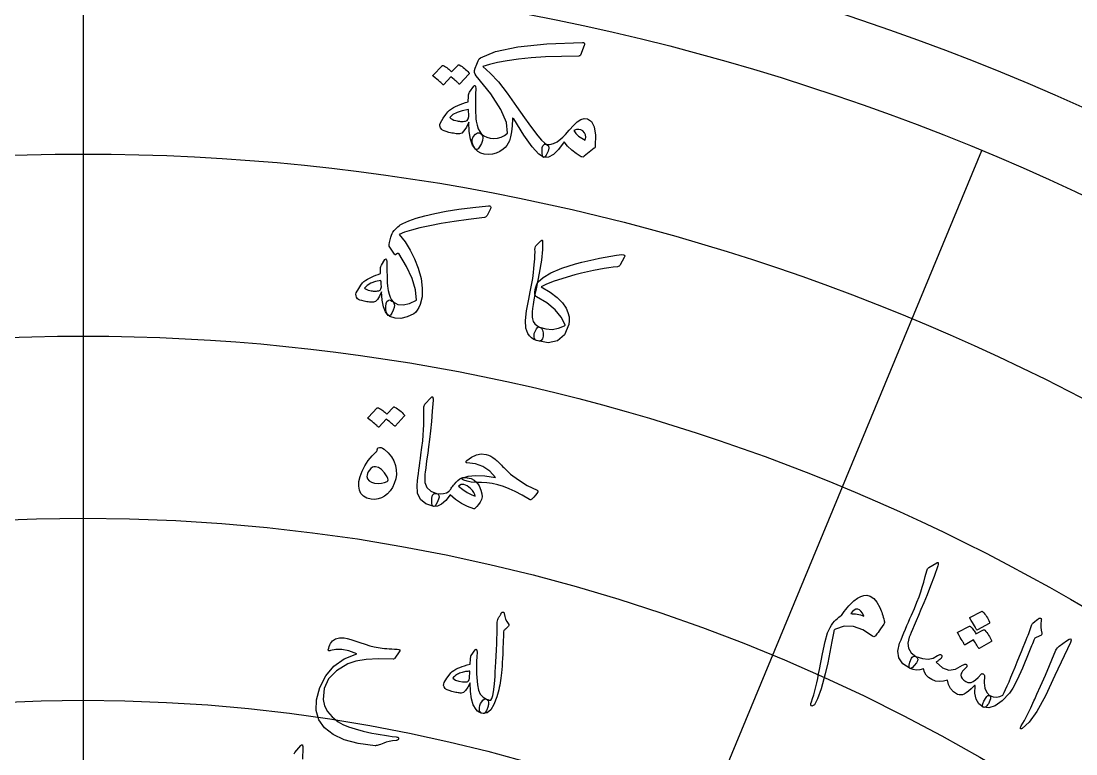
# Model space of a CAD drawing. Header units: millimetres. Extents: x -65 to 65, y -65 to 84.
# Drawn here: x -1.52 to 24.33, y 38.38 to 56.32 of the extents above; entities that cross this region are included whole.
import ezdxf

# ---------------------------------------------------------------- set-up
doc = ezdxf.new("R2010")
doc.units = ezdxf.units.MM
for name, color, linetype in [('ENGRAVE', 7, 'Continuous'), ('ENGRAVE_FINE', 8, 'Continuous'), ('GUIDE', 3, 'Continuous'), ('TEXT', 5, 'Continuous')]:
    doc.layers.add(name, color=color, linetype=linetype)

msp = doc.modelspace()

# ---------------------------------------------------------------- linework, layer by layer
at = {"layer": 'ENGRAVE'}
for radius in [57.525, 48.6086, 39.6922]:
    msp.add_circle((0, 0), radius, dxfattribs=at)
at = {"layer": 'ENGRAVE_FINE'}
for points in [[(0, 57.525), (0, 48.6086)], [(22.0139, 53.1462), (18.6017, 44.9085)], [(0, 48.6086), (0, 39.6922)], [(18.6017, 44.9085), (15.1896, 36.6709)], [(0, 39.6923), (0, 30.7759)]]:
    msp.add_lwpolyline(points, dxfattribs=at)
for radius in [53.0668, 44.1504]:
    msp.add_circle((0, 0), radius, dxfattribs=at)
at = {"layer": 'GUIDE'}
msp.add_circle((0, 0), 59.475, dxfattribs=at)
at = {"layer": 'TEXT'}
for points in [[(12.2501, 55.8008), (12.2604, 55.7979), (12.2689, 55.7939), (12.2758, 55.7889), (12.281, 55.7829), (12.2867, 55.7726), (12.2885, 55.7599), (12.2864, 55.7448), (12.2803, 55.7274), (12.1862, 55.492), (12.1803, 55.4815), (12.1716, 55.4739), (12.1603, 55.4692), (12.1462, 55.4674), (11.7208, 55.46), (11.333, 55.4441), (10.9828, 55.4206), (10.6701, 55.3901), (10.395, 55.3532), (10.1576, 55.3104), (9.9579, 55.2623), (9.7958, 55.2091), (9.9785, 55.0491), (10.1781, 54.8331), (10.3936, 54.5609), (10.6237, 54.2325), (10.718, 54.0955), (10.819, 53.9527), (10.9265, 53.8041), (11.0406, 53.6497), (11.1478, 53.5103), (11.2354, 53.4065), (11.3035, 53.3387), (11.3524, 53.3068), (11.4018, 53.2712), (11.4174, 53.215), (11.3991, 53.1383), (11.3471, 53.0411), (11.3289, 53.0158), (11.3123, 52.9985), (11.2975, 52.9891), (11.2844, 52.9878), (11.1651, 53.0626), (11.0058, 53.2443), (10.8049, 53.5327), (10.5602, 53.9273), (10.5438, 53.9414), (10.5317, 53.9468), (10.5238, 53.9434), (10.5203, 53.9314), (10.5113, 53.7601), (10.4968, 53.6129), (10.4769, 53.4899), (10.4515, 53.391), (10.4202, 53.33), (10.3842, 53.2758), (10.3438, 53.2285), (10.2988, 53.1881), (10.2114, 53.1286), (10.1218, 53.0865), (10.0297, 53.0618), (9.935, 53.0545), (9.8321, 53.063), (9.7445, 53.088), (9.672, 53.1293), (9.6147, 53.1871), (9.5597, 53.2732), (9.5326, 53.3519), (9.5338, 53.4233), (9.5632, 53.4873), (9.6174, 53.5507), (9.6683, 53.5844), (9.7156, 53.5883), (9.7593, 53.5624), (9.8229, 53.5127), (9.8954, 53.4775), (9.977, 53.4566), (10.0676, 53.4499), (10.1599, 53.4583), (10.2467, 53.4823), (10.3279, 53.5221), (10.4035, 53.5776), (10.3734, 53.8383), (10.2366, 54.1603), (9.9905, 54.5427), (9.6322, 54.984), (9.6061, 55.0233), (9.5934, 55.0671), (9.594, 55.1155), (9.6082, 55.1685), (9.6466, 55.2703), (9.6808, 55.3471), (9.7106, 55.3989), (9.736, 55.4257), (10.1108, 55.5771), (10.6522, 55.6934), (11.3612, 55.7697), (12.2383, 55.7997), (12.2401, 55.7994), (12.2416, 55.7994), (12.243, 55.7997), (12.2442, 55.8002), (12.2454, 55.8008), (12.2468, 55.8011), (12.2484, 55.8011), (12.2501, 55.8008)], [(9.1899, 55.247), (9.1952, 55.2508), (9.2021, 55.2524), (9.2104, 55.2519), (9.2203, 55.2493), (9.254, 55.2301), (9.2864, 55.2098), (9.3173, 55.1883), (9.3469, 55.1656), (9.3752, 55.1415), (9.4026, 55.1157), (9.4289, 55.0882), (9.4542, 55.059), (9.4587, 55.0507), (9.4598, 55.0424), (9.4577, 55.0343), (9.4524, 55.0263), (9.232, 54.7844), (9.2267, 54.7816), (9.2197, 54.7828), (9.211, 54.7879), (9.2007, 54.797), (9.1938, 54.8049), (9.1825, 54.8161), (9.1665, 54.8306), (9.146, 54.8484), (9.1206, 54.8697), (9.0903, 54.8948), (9.055, 54.9237), (9.0147, 54.9564), (8.8427, 54.7678), (8.8353, 54.7623), (8.8269, 54.7621), (8.8175, 54.767), (8.807, 54.7772), (8.798, 54.786), (8.7837, 54.7993), (8.764, 54.8171), (8.739, 54.8395), (8.7082, 54.8664), (8.6712, 54.8979), (8.6278, 54.9341), (8.5782, 54.9749), (8.5733, 54.9812), (8.5717, 54.9869), (8.5732, 54.9922), (8.5779, 54.9969), (8.7975, 55.2302), (8.8028, 55.2339), (8.8096, 55.2356), (8.818, 55.2352), (8.8279, 55.2327), (8.8569, 55.218), (8.8847, 55.202), (8.9113, 55.1845), (8.9368, 55.1656), (8.9611, 55.1454), (8.9843, 55.1243), (9.0064, 55.1023), (9.0274, 55.0792)], [(9.7622, 53.5581), (9.7874, 53.5169), (9.7954, 53.4646), (9.7862, 53.4011), (9.76, 53.3264), (9.7187, 53.2449), (9.6814, 53.1944), (9.6479, 53.1749), (9.6182, 53.1865), (9.5467, 53.287), (9.4956, 53.4303), (9.465, 53.6163), (9.4547, 53.8451), (9.3932, 53.7225), (9.3346, 53.6343), (9.279, 53.5805), (9.2262, 53.5611), (9.1996, 53.5609), (9.1713, 53.5623), (9.1412, 53.5654), (9.1093, 53.5701), (9.0759, 53.576), (9.0409, 53.5826), (9.0045, 53.5899), (8.9665, 53.5979), (8.9003, 53.6156), (8.8486, 53.6331), (8.8114, 53.6504), (8.7888, 53.6677), (8.761, 53.7124), (8.7465, 53.7545), (8.7451, 53.7939), (8.7571, 53.8308), (8.8279, 53.9482), (8.8881, 54.0389), (8.9376, 54.1028), (8.9764, 54.14), (9.0254, 54.1732), (9.0767, 54.2041), (9.1302, 54.2328), (9.1859, 54.2592), (9.2444, 54.2835), (9.306, 54.3059), (9.3708, 54.3262), (9.4388, 54.3445), (9.445, 54.4869), (9.4464, 54.5163), (9.4508, 54.542), (9.4583, 54.5639), (9.4689, 54.5821), (9.5727, 54.7295), (9.592, 54.7466), (9.6068, 54.7429), (9.6169, 54.7183), (9.6224, 54.673), (9.6195, 54.5322), (9.6175, 54.4029), (9.6166, 54.2852), (9.6167, 54.179), (9.6183, 54.0845), (9.6221, 54.0018), (9.6278, 53.931), (9.6356, 53.8719), (9.6568, 53.7726), (9.685, 53.6872), (9.7201, 53.6158), (9.7622, 53.5581)], [(9.4465, 54.1556), (9.2925, 54.1294), (9.1652, 54.0881), (9.0646, 54.032), (8.9907, 53.9613), (9.0147, 53.9389), (9.0468, 53.9188), (9.0871, 53.901), (9.1355, 53.8855), (9.1639, 53.8794), (9.1927, 53.8744), (9.2219, 53.8704), (9.2515, 53.8675), (9.2816, 53.8661), (9.3123, 53.8667), (9.3435, 53.8692), (9.3754, 53.8737), (9.414, 53.8904), (9.4397, 53.9268), (9.4523, 53.983), (9.4518, 54.059), (9.4483, 54.0946), (9.4463, 54.1225), (9.4457, 54.1429), (9.4465, 54.1556)], [(12.3597, 53.9303), (12.4622, 53.8653), (12.5287, 53.7332), (12.5589, 53.5339), (12.5529, 53.2678), (12.5506, 53.249), (12.5457, 53.2332), (12.5382, 53.2203), (12.5282, 53.2103), (12.2783, 53.0118), (12.2616, 53.0002), (12.2439, 52.9947), (12.2254, 52.9955), (12.2061, 53.0025), (12.0854, 53.0775), (11.9752, 53.1629), (11.8752, 53.2586), (11.7856, 53.3648), (11.6541, 53.1811), (11.5275, 53.0569), (11.4055, 52.9922), (11.2879, 52.987), (11.2764, 52.9943), (11.2665, 53.011), (11.2581, 53.0371), (11.2512, 53.0726), (11.247, 53.1578), (11.253, 53.2241), (11.2692, 53.2716), (11.2958, 53.3003), (11.3089, 53.3056), (11.3232, 53.3083), (11.3389, 53.3085), (11.3559, 53.306), (11.4389, 53.3026), (11.5254, 53.3234), (11.6154, 53.3683), (11.7091, 53.4373), (11.7528, 53.4797), (11.8201, 53.5502), (11.9109, 53.6489), (12.0255, 53.7756), (12.1114, 53.8571), (12.1958, 53.91), (12.2787, 53.9344), (12.3597, 53.9303)], [(12.0253, 53.6419), (12.0793, 53.5717), (12.1442, 53.5092), (12.22, 53.4543), (12.3067, 53.407), (12.3176, 53.4777), (12.3119, 53.5388), (12.2895, 53.5902), (12.2503, 53.6319), (12.2006, 53.6602), (12.1465, 53.6713), (12.0881, 53.6652), (12.0253, 53.6419)], [(9.9324, 51.7999), (9.967, 51.7992), (9.9865, 51.787), (9.991, 51.7634), (9.9804, 51.7283), (9.9172, 51.5961), (9.8993, 51.5627), (9.8804, 51.5376), (9.8605, 51.5209), (9.8397, 51.5126), (9.4471, 51.4652), (9.0923, 51.4155), (8.775, 51.3642), (8.495, 51.3122), (8.2524, 51.2595), (8.0475, 51.2062), (7.88, 51.1527), (7.7498, 51.0994), (7.8925, 50.9145), (8.0169, 50.7157), (8.1232, 50.503), (8.2113, 50.2766), (8.2823, 50.0177), (8.3138, 49.783), (8.3063, 49.5728), (8.2606, 49.3869), (8.2252, 49.3059), (8.1876, 49.2407), (8.1479, 49.1913), (8.106, 49.1579), (7.9426, 49.0801), (7.791, 49.0424), (7.6508, 49.0449), (7.5217, 49.0877), (7.4694, 49.1262), (7.4347, 49.1808), (7.4176, 49.2514), (7.4181, 49.338), (7.4289, 49.4056), (7.4477, 49.4541), (7.4746, 49.4835), (7.5095, 49.4936), (7.5258, 49.4904), (7.5457, 49.4816), (7.5692, 49.4674), (7.5963, 49.4478), (7.7111, 49.3872), (7.8454, 49.3746), (7.9996, 49.4099), (8.1742, 49.4927), (8.1443, 49.7443), (8.0623, 50.0177), (7.9273, 50.3126), (7.738, 50.6287), (7.732, 50.6343), (7.7251, 50.6363), (7.7172, 50.6349), (7.7084, 50.6299), (7.6684, 50.6067), (7.6593, 50.6021), (7.6504, 50.6021), (7.6417, 50.6064), (7.6333, 50.6152), (7.5034, 50.8105), (7.5017, 50.8242), (7.5049, 50.8542), (7.513, 50.9007), (7.526, 50.9635), (7.542, 51.0299), (7.5588, 51.084), (7.5763, 51.1258), (7.5944, 51.1552), (7.6236, 51.1918), (7.653, 51.2255), (7.6826, 51.2563), (7.7124, 51.2842), (7.7425, 51.3094), (7.7729, 51.3321), (7.8036, 51.3523), (7.8345, 51.37), (7.9816, 51.4338), (8.1613, 51.4956), (8.3738, 51.555), (8.6191, 51.6116), (8.8975, 51.665), (9.2091, 51.7145), (9.554, 51.7597), (9.9324, 51.7999)], [(11.1886, 48.8301), (11.2331, 48.7996), (11.2618, 48.7521), (11.2745, 48.6876), (11.2714, 48.606), (11.2554, 48.5413), (11.2236, 48.5022), (11.1762, 48.4886), (11.113, 48.5004), (11.0465, 48.5296), (10.989, 48.5683), (10.9405, 48.6164), (10.9009, 48.674), (10.8539, 48.8068), (10.8414, 48.9917), (10.8635, 49.2286), (10.9205, 49.5177), (10.9407, 49.6047), (10.9593, 49.6902), (10.9764, 49.7741), (10.9919, 49.8566), (11.0057, 49.9374), (11.0178, 50.0162), (11.0283, 50.0932), (11.037, 50.1683), (11.0466, 50.2639), (11.0548, 50.3507), (11.0617, 50.4288), (11.0673, 50.498), (11.0714, 50.5581), (11.0741, 50.6086), (11.0754, 50.6496), (11.0751, 50.681), (11.0745, 50.7335), (11.0777, 50.7744), (11.0847, 50.8038), (11.0956, 50.8216), (11.2217, 50.9456), (11.2386, 50.9576), (11.2511, 50.9589), (11.2591, 50.9498), (11.2626, 50.93), (11.2605, 50.7307), (11.233, 50.4705), (11.1803, 50.1495), (11.1024, 49.7677), (11.0736, 49.6266), (11.0496, 49.4994), (11.0307, 49.3861), (11.0167, 49.2868), (11.0076, 49.2017), (11.0036, 49.1309), (11.0047, 49.0744), (11.0108, 49.0323), (11.0336, 48.9675), (11.0709, 48.9122), (11.1225, 48.8664), (11.1886, 48.8301)], [(7.5963, 49.4478), (7.6197, 49.4118), (7.6281, 49.3655), (7.6216, 49.3088), (7.6002, 49.2419), (7.5655, 49.1684), (7.5335, 49.1226), (7.5042, 49.1044), (7.4776, 49.114), (7.4115, 49.2016), (7.3626, 49.3276), (7.3307, 49.4921), (7.316, 49.6952), (7.2643, 49.5848), (7.2144, 49.505), (7.1663, 49.4558), (7.1199, 49.4373), (7.0962, 49.4364), (7.071, 49.437), (7.0442, 49.439), (7.0158, 49.4424), (6.9859, 49.4468), (6.9546, 49.4519), (6.9221, 49.4574), (6.8882, 49.4636), (6.8289, 49.4777), (6.7825, 49.492), (6.749, 49.5065), (6.7285, 49.5213), (6.7027, 49.5604), (6.6888, 49.5974), (6.6866, 49.6324), (6.6963, 49.6655), (6.7564, 49.7715), (6.8077, 49.8535), (6.8502, 49.9115), (6.8837, 49.9455), (6.9265, 49.9762), (6.9713, 50.0049), (7.0182, 50.0317), (7.067, 50.0566), (7.1183, 50.0796), (7.1725, 50.1009), (7.2296, 50.1206), (7.2896, 50.1386), (7.2916, 50.2652), (7.2921, 50.2914), (7.2954, 50.3143), (7.3016, 50.334), (7.3105, 50.3504), (7.3991, 50.484), (7.4158, 50.4996), (7.429, 50.4967), (7.4386, 50.4751), (7.4446, 50.4349), (7.4455, 50.3097), (7.4469, 50.1948), (7.449, 50.0902), (7.4517, 49.9959), (7.4555, 49.9119), (7.4608, 49.8386), (7.4677, 49.7758), (7.4761, 49.7235), (7.4974, 49.6358), (7.5245, 49.5606), (7.5575, 49.4979), (7.5963, 49.4478)], [(11.2237, 49.8165), (11.4431, 49.6857), (11.6183, 49.5547), (11.7494, 49.4238), (11.8367, 49.2935), (11.882, 49.1852), (11.908, 49.0824), (11.9149, 48.985), (11.9026, 48.8931), (11.7972, 48.64), (11.63, 48.4908), (11.4012, 48.4448), (11.1099, 48.5011), (11.0906, 48.5113), (11.0755, 48.5288), (11.0644, 48.5536), (11.0574, 48.5858), (11.0546, 48.63), (11.0579, 48.6707), (11.0674, 48.708), (11.0831, 48.7418), (11.1123, 48.788), (11.1391, 48.8183), (11.1635, 48.8325), (11.1855, 48.8308), (11.3441, 48.7841), (11.4986, 48.7738), (11.6491, 48.7999), (11.796, 48.8626), (11.8054, 48.8684), (11.8113, 48.8746), (11.8135, 48.8813), (11.8122, 48.8885), (11.7179, 49.0768), (11.5695, 49.2543), (11.3667, 49.4205), (11.1093, 49.5747), (11.0837, 49.5972), (11.0701, 49.6338), (11.0683, 49.6848), (11.0784, 49.75), (11.0931, 49.8063), (11.1104, 49.8559), (11.1304, 49.8987), (11.1531, 49.9347), (11.273, 50.0476), (11.4654, 50.1597), (11.7307, 50.2699), (12.0697, 50.3772), (12.2198, 50.4171), (12.3676, 50.4537), (12.513, 50.487), (12.656, 50.5171), (12.7966, 50.5438), (12.9348, 50.5674), (13.0705, 50.5877), (13.2036, 50.6048), (13.2443, 50.6033), (13.2675, 50.5914), (13.2733, 50.5691), (13.2617, 50.5363), (13.1619, 50.3527), (13.1498, 50.3344), (13.1346, 50.3207), (13.1164, 50.3115), (13.095, 50.3069), (12.9941, 50.2967), (12.8846, 50.2826), (12.7666, 50.2644), (12.6401, 50.2421), (12.5052, 50.2153), (12.3622, 50.1839), (12.2112, 50.1476), (12.0522, 50.1064), (11.755, 50.0227), (11.5182, 49.9459), (11.3412, 49.877), (11.2237, 49.8165)], [(7.3011, 49.9709), (7.1649, 49.9438), (7.0528, 49.904), (6.9648, 49.8518), (6.9008, 49.7871), (6.9226, 49.7678), (6.9517, 49.7507), (6.9879, 49.7359), (7.0313, 49.7233), (7.0567, 49.7185), (7.0824, 49.7148), (7.1084, 49.712), (7.1348, 49.7101), (7.1616, 49.7096), (7.1889, 49.7109), (7.2166, 49.7139), (7.2448, 49.7187), (7.2787, 49.7344), (7.3006, 49.7675), (7.3104, 49.8177), (7.3081, 49.8852), (7.3042, 49.9167), (7.3017, 49.9415), (7.3006, 49.9595), (7.3011, 49.9709)], [(8.5299, 47.1029), (8.5391, 47.1122), (8.5471, 47.1182), (8.554, 47.1206), (8.5598, 47.1195), (8.5678, 47.1132), (8.5731, 47.0978), (8.5758, 47.0731), (8.5759, 47.0392), (8.5578, 46.7674), (8.5375, 46.5167), (8.5152, 46.287), (8.4909, 46.0784), (8.4672, 45.9006), (8.446, 45.7412), (8.4276, 45.6002), (8.4117, 45.4776), (8.3984, 45.3734), (8.3872, 45.2877), (8.3784, 45.2205), (8.3718, 45.1717), (8.3765, 45.0211), (8.4262, 44.9017), (8.5208, 44.8133), (8.6604, 44.7556), (8.6987, 44.7371), (8.7197, 44.7072), (8.7233, 44.6658), (8.7096, 44.6131), (8.6767, 44.5323), (8.6472, 44.4757), (8.6212, 44.4434), (8.5984, 44.4354), (8.4006, 44.5013), (8.266, 44.6108), (8.1945, 44.7645), (8.1863, 44.9626), (8.1961, 45.0549), (8.2066, 45.1472), (8.2178, 45.2397), (8.2296, 45.3323), (8.2419, 45.425), (8.2545, 45.5179), (8.2673, 45.611), (8.2804, 45.7043), (8.3056, 45.8822), (8.3248, 46.0429), (8.3381, 46.1866), (8.3454, 46.3131), (8.349, 46.4352), (8.3511, 46.5657), (8.3517, 46.7044), (8.3508, 46.8515), (8.3519, 46.8778), (8.3568, 46.9011), (8.3654, 46.9214), (8.3779, 46.9387)], [(7.6042, 46.8683), (7.6096, 46.872), (7.6165, 46.8737), (7.625, 46.8732), (7.635, 46.8707), (7.6692, 46.8515), (7.7021, 46.8312), (7.7335, 46.8097), (7.7635, 46.7871), (7.7924, 46.763), (7.8202, 46.7372), (7.847, 46.7098), (7.8727, 46.6806), (7.8772, 46.6723), (7.8784, 46.6641), (7.8764, 46.6559), (7.871, 46.6479), (7.6495, 46.4056), (7.6441, 46.4028), (7.637, 46.404), (7.6282, 46.4091), (7.6177, 46.4181), (7.6108, 46.426), (7.5992, 46.4372), (7.583, 46.4517), (7.5621, 46.4695), (7.5364, 46.4907), (7.5056, 46.5158), (7.4698, 46.5446), (7.4288, 46.5772), (7.2561, 46.388), (7.2487, 46.3825), (7.2402, 46.3822), (7.2307, 46.3872), (7.2201, 46.3973), (7.2109, 46.4061), (7.1963, 46.4193), (7.1763, 46.4371), (7.1509, 46.4593), (7.1196, 46.4861), (7.0819, 46.5176), (7.0379, 46.5536), (6.9874, 46.5942), (6.9824, 46.6004), (6.9807, 46.6061), (6.9822, 46.6114), (6.9869, 46.6162), (7.2073, 46.8503), (7.2126, 46.8541), (7.2195, 46.8558), (7.2279, 46.8554), (7.238, 46.8529), (7.2674, 46.8384), (7.2957, 46.8224), (7.3228, 46.805), (7.3487, 46.7862), (7.3734, 46.7661), (7.397, 46.7451), (7.4195, 46.7231), (7.4409, 46.7)], [(7.2351, 45.874), (7.2683, 45.8832), (7.3038, 45.8806), (7.3416, 45.8661), (7.3817, 45.8397), (7.4774, 45.7512), (7.5545, 45.6554), (7.6129, 45.5525), (7.6528, 45.4424), (7.6743, 45.331), (7.6769, 45.2206), (7.6608, 45.1109), (7.6262, 45.0022), (7.5804, 44.9054), (7.5256, 44.8216), (7.4617, 44.7508), (7.3889, 44.6928), (7.3105, 44.6495), (7.2299, 44.6224), (7.1472, 44.6117), (7.0621, 44.6172), (6.9538, 44.6425), (6.8692, 44.6877), (6.8083, 44.7529), (6.7711, 44.8382), (6.7559, 44.9374), (6.7618, 45.0476), (6.7889, 45.1688), (6.8373, 45.301), (6.9042, 45.4357), (6.9859, 45.5607), (7.0827, 45.676), (7.1945, 45.7814), (7.1986, 45.7865), (7.2023, 45.7957), (7.2058, 45.8092), (7.2091, 45.8268), (7.2132, 45.8458), (7.2189, 45.8601), (7.2262, 45.8695), (7.2351, 45.874)], [(9.8753, 45.7127), (9.9351, 45.6956), (9.9917, 45.6707), (10.0452, 45.6381), (10.0955, 45.5978), (10.1225, 45.5748), (10.1493, 45.5511), (10.1759, 45.5267), (10.2023, 45.5016), (10.2288, 45.4756), (10.2554, 45.4483), (10.2821, 45.4199), (10.3091, 45.3902), (10.4759, 45.2318), (10.6675, 45.0867), (10.8837, 44.9546), (11.1248, 44.8351), (11.1375, 44.8284), (11.1445, 44.8199), (11.1459, 44.8095), (11.1417, 44.7973), (11.1196, 44.7568), (11.0878, 44.7126), (11.0463, 44.6648), (10.9951, 44.6133), (10.9825, 44.604), (10.9694, 44.6), (10.9557, 44.6013), (10.9415, 44.6078), (10.7601, 44.7139), (10.5926, 44.8018), (10.4392, 44.8718), (10.3001, 44.9239), (10.1618, 44.9665), (10.0267, 44.9968), (9.895, 45.0148), (9.7667, 45.0206), (9.6318, 45.0242), (9.5136, 45.0359), (9.412, 45.0558), (9.327, 45.0841), (9.2993, 45.098), (9.2843, 45.1105), (9.2819, 45.1219), (9.2924, 45.132), (9.4367, 45.1805), (9.6208, 45.1993), (9.8445, 45.188), (10.1076, 45.1459), (9.9644, 45.302), (9.7995, 45.414), (9.6134, 45.4815), (9.4065, 45.5044), (9.3981, 45.5059), (9.3918, 45.5102), (9.3874, 45.5173), (9.385, 45.5273), (9.3851, 45.5382), (9.3883, 45.5479), (9.3946, 45.5566), (9.4038, 45.5641), (9.5219, 45.6481), (9.64, 45.7009), (9.7578, 45.7224), (9.8753, 45.7127)], [(7.4515, 45.0498), (7.4695, 45.0661), (7.4755, 45.0899), (7.4695, 45.1212), (7.4515, 45.16), (7.3836, 45.2639), (7.3132, 45.3405), (7.2406, 45.3897), (7.1658, 45.4117), (7.1285, 45.4109), (7.0919, 45.3967), (7.0559, 45.3691), (7.0207, 45.328), (6.9906, 45.2825), (6.9698, 45.2414), (6.9585, 45.2049), (6.9565, 45.1729), (6.9725, 45.1111), (7.0088, 45.063), (7.0653, 45.0288), (7.1422, 45.0081), (7.2294, 45), (7.31, 45.0041), (7.384, 45.0207), (7.4515, 45.0498)], [(9.099, 44.9828), (9.1423, 45.0332), (9.1873, 45.0758), (9.234, 45.1107), (9.2824, 45.1377), (9.2932, 45.1408), (9.3054, 45.1432), (9.319, 45.1448), (9.3342, 45.1456), (9.351, 45.1456), (9.3697, 45.1447), (9.3904, 45.1429), (9.413, 45.1403), (9.5067, 45.1218), (9.5866, 45.0824), (9.6527, 45.0222), (9.7049, 44.9413), (9.7491, 44.8381), (9.7733, 44.7484), (9.7777, 44.6723), (9.7624, 44.6098), (9.7293, 44.5459), (9.6927, 44.4887), (9.6525, 44.4383), (9.6089, 44.3947), (9.5999, 44.3869), (9.5915, 44.3818), (9.5836, 44.3793), (9.5763, 44.3795), (9.4186, 44.4355), (9.2699, 44.5112), (9.1299, 44.6067), (8.9985, 44.7221), (8.8876, 44.5842), (8.784, 44.4905), (8.6878, 44.4408), (8.5984, 44.4354), (8.5766, 44.4447), (8.5601, 44.4631), (8.5491, 44.4906), (8.5433, 44.5272), (8.543, 44.637), (8.5623, 44.7117), (8.6014, 44.7513), (8.6604, 44.7556), (8.7501, 44.7455), (8.8319, 44.7516), (8.9061, 44.7739), (8.9726, 44.8123), (8.9835, 44.8278), (8.9957, 44.8451), (9.0092, 44.8642), (9.024, 44.8852), (9.0402, 44.9077), (9.0582, 44.9314), (9.0778, 44.9565), (9.099, 44.9828)], [(9.4944, 44.8751), (9.4093, 44.943), (9.3324, 44.9757), (9.2638, 44.9732), (9.2039, 44.9356), (9.308, 44.8514), (9.4103, 44.7826), (9.511, 44.7292), (9.6103, 44.691), (9.5975, 44.7343), (9.5739, 44.7794), (9.5396, 44.8264), (9.4944, 44.8751)], [(20.9178, 43.0567), (20.9292, 43.0633), (20.9385, 43.0668), (20.9458, 43.0673), (20.9511, 43.0647), (20.9571, 43.0565), (20.9581, 43.0402), (20.954, 43.0157), (20.945, 42.9831), (20.8542, 42.7262), (20.7671, 42.4902), (20.6836, 42.2751), (20.604, 42.0808), (20.5332, 41.916), (20.4698, 41.7682), (20.414, 41.6374), (20.3657, 41.5236), (20.3247, 41.4269), (20.2909, 41.3474), (20.2642, 41.285), (20.2447, 41.2398), (20.2086, 41.0935), (20.2243, 40.9651), (20.2916, 40.8545), (20.4104, 40.7613), (20.4423, 40.7331), (20.4544, 40.6986), (20.4467, 40.6579), (20.4193, 40.6108), (20.3659, 40.5419), (20.3222, 40.4953), (20.2884, 40.4712), (20.2644, 40.4696), (20.0916, 40.5865), (19.9916, 40.7282), (19.9642, 40.8955), (20.0097, 41.0885), (20.044, 41.1747), (20.079, 41.2608), (20.1147, 41.3468), (20.1511, 41.4328), (20.188, 41.5188), (20.2251, 41.6048), (20.2626, 41.691), (20.3003, 41.7773), (20.3726, 41.9418), (20.4345, 42.0914), (20.486, 42.2261), (20.5271, 42.346), (20.5635, 42.4627), (20.6007, 42.5877), (20.6388, 42.7211), (20.6776, 42.863), (20.6858, 42.888), (20.6967, 42.9091), (20.7105, 42.9263), (20.7271, 42.9397)], [(18.5873, 41.7671), (18.6198, 41.8159), (18.6537, 41.864), (18.689, 41.9111), (18.7256, 41.9574), (18.7639, 42.0022), (18.804, 42.0449), (18.8459, 42.0856), (18.8898, 42.1242), (18.9783, 42.1899), (19.0599, 42.2354), (19.1345, 42.2606), (19.202, 42.2655), (19.291, 42.2422), (19.3741, 42.1839), (19.4512, 42.0908), (19.5218, 41.9629), (19.5395, 41.9242), (19.5559, 41.8851), (19.5711, 41.8454), (19.5851, 41.8054), (19.598, 41.7648), (19.61, 41.7236), (19.6213, 41.6818), (19.6316, 41.6394), (19.636, 41.6155), (19.6364, 41.5941), (19.6328, 41.5749), (19.6254, 41.5582), (19.5828, 41.4965), (19.5444, 41.4416), (19.5102, 41.3935), (19.4803, 41.3521), (19.455, 41.3181), (19.435, 41.2919), (19.4201, 41.2735), (19.4104, 41.2629), (19.3937, 41.2522), (19.3768, 41.2486), (19.3599, 41.2521), (19.3427, 41.2626), (19.1068, 41.4158), (18.877, 41.4957), (18.6545, 41.5023), (18.44, 41.436), (18.4218, 41.4242), (18.4081, 41.4105), (18.3989, 41.3947), (18.3942, 41.377), (18.3522, 41.1284), (18.3031, 40.872), (18.2468, 40.6078), (18.1834, 40.3358), (18.0867, 39.9748), (17.9996, 39.7229), (17.9229, 39.5796), (17.8569, 39.5448), (17.8418, 39.5566), (17.8354, 39.5783), (17.8377, 39.6101), (17.8488, 39.6518), (17.8776, 39.7362), (17.9051, 39.8252), (17.9313, 39.9187), (17.9561, 40.0168), (17.9799, 40.119), (18.0029, 40.2251), (18.0252, 40.335), (18.0466, 40.4488), (18.1177, 40.8304), (18.1837, 41.1284), (18.2455, 41.3425), (18.3036, 41.4726), (18.3397, 41.5291), (18.3759, 41.5798), (18.4124, 41.6248), (18.449, 41.6639), (18.4851, 41.6976), (18.5203, 41.726), (18.5543, 41.7491), (18.5873, 41.7671)], [(18.8136, 41.8127), (18.8498, 41.8117), (18.8872, 41.8088), (18.9258, 41.8042), (18.9656, 41.7977), (19.0064, 41.7895), (19.048, 41.7797), (19.0903, 41.7682), (19.1333, 41.7551), (19.0961, 41.8247), (19.0597, 41.8754), (19.0241, 41.9073), (18.9893, 41.9203), (18.9404, 41.9188), (18.8947, 41.9004), (18.8525, 41.865), (18.8136, 41.8127)], [(10.2493, 41.8262), (10.2589, 41.8398), (10.2695, 41.8486), (10.281, 41.8526), (10.2935, 41.8518), (10.3039, 41.8474), (10.3121, 41.8398), (10.3183, 41.8289), (10.3223, 41.8149), (10.3354, 41.7442), (10.356, 41.6796), (10.3839, 41.621), (10.4192, 41.5684), (10.4296, 41.5465), (10.4306, 41.5248), (10.4222, 41.5035), (10.4045, 41.4824), (10.3932, 41.4719), (10.3817, 41.4615), (10.37, 41.4512), (10.3582, 41.4409), (10.3463, 41.4305), (10.3346, 41.4202), (10.3232, 41.4098), (10.3119, 41.3993), (10.3062, 41.3685), (10.3001, 41.2802), (10.2936, 41.1343), (10.2864, 40.9308), (10.2825, 40.8189), (10.2782, 40.714), (10.2734, 40.6161), (10.2682, 40.5251), (10.2624, 40.4413), (10.2559, 40.3649), (10.2488, 40.296), (10.2411, 40.2345), (10.2325, 40.1769), (10.2226, 40.1195), (10.2116, 40.0625), (10.1994, 40.0058), (10.186, 39.9491), (10.1714, 39.8924), (10.1554, 39.8356), (10.1382, 39.7787), (10.0677, 39.5912), (9.9893, 39.46), (9.9031, 39.3852), (9.8089, 39.3667), (9.7669, 39.3759), (9.7366, 39.3962), (9.718, 39.4278), (9.7111, 39.4705), (9.7139, 39.5182), (9.7244, 39.5643), (9.7427, 39.6089), (9.7688, 39.6521), (9.7991, 39.6904), (9.8284, 39.7145), (9.8566, 39.7243), (9.8838, 39.7199), (9.9039, 39.7133), (9.922, 39.7074), (9.938, 39.7023), (9.952, 39.6978), (9.9641, 39.6945), (9.9748, 39.6925), (9.984, 39.692), (9.9917, 39.6928), (10.0173, 39.7358), (10.0397, 39.8053), (10.059, 39.9014), (10.0751, 40.024), (10.0822, 40.0974), (10.0891, 40.182), (10.0959, 40.2775), (10.1024, 40.3841), (10.1089, 40.5019), (10.1155, 40.6311), (10.1224, 40.7716), (10.1293, 40.9235), (10.1356, 41.0721), (10.1407, 41.2027), (10.1446, 41.3154), (10.1474, 41.4101), (10.1493, 41.4867), (10.1506, 41.5453), (10.1513, 41.5857), (10.1514, 41.6081), (10.1539, 41.6367), (10.1613, 41.6662), (10.1736, 41.6965), (10.1909, 41.7277), (10.2011, 41.743), (10.2106, 41.7573), (10.2191, 41.7709), (10.2269, 41.7836), (10.2338, 41.7955), (10.2398, 41.8066), (10.245, 41.8168), (10.2493, 41.8262)], [(22.0163, 41.8678), (22.0225, 41.8697), (22.0296, 41.869), (22.0374, 41.8659), (22.0461, 41.8603), (22.0723, 41.8314), (22.0969, 41.8018), (22.1198, 41.7715), (22.141, 41.7405), (22.1605, 41.7086), (22.1786, 41.6754), (22.1952, 41.6409), (22.2102, 41.6051), (22.2126, 41.5938), (22.212, 41.5847), (22.2082, 41.5777), (22.2014, 41.5728), (21.915, 41.4132), (21.907, 41.4118), (21.8994, 41.4153), (21.8923, 41.4236), (21.8857, 41.4369), (21.8799, 41.4481), (21.8705, 41.4654), (21.8574, 41.4887), (21.8407, 41.518), (21.8198, 41.5535), (21.7945, 41.5954), (21.7647, 41.6437), (21.7302, 41.6985), (21.7262, 41.7068), (21.7254, 41.7133), (21.7279, 41.7181), (21.7337, 41.7212)], [(23.2752, 41.5804), (23.3263, 41.6196), (23.3664, 41.6508), (23.3957, 41.6741), (23.4141, 41.6895), (23.4269, 41.6987), (23.4392, 41.7035), (23.4513, 41.7037), (23.463, 41.6995), (23.474, 41.6907), (23.4807, 41.6791), (23.4832, 41.6647), (23.4814, 41.6475), (23.4705, 41.5645), (23.4686, 41.4851), (23.4757, 41.4095), (23.4918, 41.3376), (23.4952, 41.3156), (23.4889, 41.2965), (23.473, 41.2803), (23.4474, 41.267), (23.3204, 41.2098), (23.3005, 41.1633), (23.281, 41.1176), (23.262, 41.0727), (23.2434, 41.0285), (23.2253, 40.9852), (23.2076, 40.9426), (23.1903, 40.9009), (23.1734, 40.8599), (23.0169, 40.481), (22.8865, 40.1893), (22.7827, 39.9846), (22.7059, 39.8667), (22.5207, 39.6789), (22.351, 39.5587), (22.1965, 39.5061), (22.057, 39.5212), (22.0539, 39.5229), (22.0508, 39.5246), (22.0477, 39.5264), (22.0446, 39.5281), (22.036, 39.5562), (22.0468, 39.6036), (22.077, 39.6703), (22.1266, 39.7562), (22.1474, 39.7867), (22.1692, 39.8051), (22.1921, 39.8115), (22.216, 39.806), (22.3046, 39.7774), (22.3872, 39.7692), (22.4639, 39.7814), (22.5346, 39.814), (22.5693, 39.8815), (22.607, 39.9593), (22.6476, 40.0475), (22.6912, 40.1459), (22.7376, 40.2542), (22.7868, 40.3718), (22.8388, 40.4988), (22.8936, 40.6351), (22.9484, 40.7685), (22.9972, 40.8887), (23.04, 40.9956), (23.0769, 41.0892), (23.1083, 41.1692), (23.1345, 41.2355), (23.1557, 41.2881), (23.1718, 41.3268), (23.2401, 41.5253), (23.249, 41.5437), (23.2578, 41.559), (23.2666, 41.5712), (23.2752, 41.5804)], [(22.0666, 41.4147), (22.0728, 41.4165), (22.0798, 41.4159), (22.0876, 41.4128), (22.0962, 41.4072), (22.122, 41.3782), (22.1462, 41.3486), (22.1687, 41.3183), (22.1894, 41.2874), (22.2086, 41.2554), (22.2263, 41.2223), (22.2424, 41.1878), (22.2571, 41.1521), (22.2586, 41.1427), (22.2571, 41.1346), (22.2525, 41.1275), (22.2448, 41.1216), (21.9588, 40.9628), (21.9529, 40.9619), (21.9466, 40.9653), (21.94, 40.9729), (21.9331, 40.9848), (21.9287, 40.9928), (21.9217, 41.0053), (21.9122, 41.0222), (21.9001, 41.0436), (21.8852, 41.0692), (21.8676, 41.0988), (21.8472, 41.1325), (21.8239, 41.1703), (21.6156, 41.0508), (21.6076, 41.0494), (21.6001, 41.0528), (21.5931, 41.0611), (21.5866, 41.0742), (21.5808, 41.0855), (21.5715, 41.1026), (21.5585, 41.1258), (21.542, 41.1549), (21.5214, 41.1902), (21.4964, 41.2319), (21.4668, 41.28), (21.4328, 41.3344), (21.4302, 41.3419), (21.4304, 41.3479), (21.4336, 41.3524), (21.4395, 41.3554), (21.7202, 41.5034), (21.7264, 41.5053), (21.7334, 41.5047), (21.7412, 41.5016), (21.7498, 41.4961), (21.7682, 41.4758), (21.7861, 41.455), (21.8035, 41.4337), (21.8203, 41.4119), (21.8363, 41.3895), (21.8512, 41.3665), (21.8648, 41.3427), (21.8773, 41.3183)], [(7.7486, 40.8764), (7.6404, 40.7198), (7.6313, 40.7099), (7.6216, 40.7029), (7.6113, 40.6989), (7.6002, 40.6978), (7.2394, 40.7063), (6.9342, 40.6892), (6.6847, 40.6477), (6.491, 40.5828), (6.2093, 40.416), (6.0155, 40.2139), (5.9085, 39.9776), (5.887, 39.7078), (5.9197, 39.5552), (5.992, 39.4136), (6.1037, 39.2827), (6.2545, 39.1624), (6.3638, 39.1015), (6.5025, 39.0436), (6.6706, 38.9882), (6.8681, 38.9351), (6.9737, 38.9108), (7.0781, 38.8885), (7.1813, 38.8681), (7.2832, 38.8498), (7.3836, 38.8333), (7.482, 38.8185), (7.5784, 38.8056), (7.6728, 38.7944), (7.695, 38.7917), (7.712, 38.7866), (7.7239, 38.7794), (7.7306, 38.7698), (7.7332, 38.7592), (7.7327, 38.7489), (7.7291, 38.7387), (7.7224, 38.7287), (7.7179, 38.7236), (7.7131, 38.7195), (7.7079, 38.7165), (7.7024, 38.7147), (7.6965, 38.7133), (7.6905, 38.7117), (7.6842, 38.71), (7.6776, 38.7081), (7.5853, 38.6961), (7.503, 38.6808), (7.4306, 38.6621), (7.3683, 38.6403), (7.3279, 38.6236), (7.2914, 38.6098), (7.2588, 38.5989), (7.2301, 38.591), (7.2054, 38.5853), (7.1852, 38.5813), (7.1694, 38.579), (7.1579, 38.5782), (6.7449, 38.636), (6.401, 38.7265), (6.1252, 38.8516), (5.9171, 39.0128), (5.7778, 39.2103), (5.7112, 39.4406), (5.7183, 39.704), (5.8002, 40.0006), (5.9469, 40.2898), (6.1465, 40.5248), (6.3995, 40.7047), (6.7061, 40.8286), (6.5139, 40.8986), (6.3421, 40.9348), (6.1911, 40.9373), (6.0614, 40.9065), (6.0501, 40.9041), (6.0398, 40.9032), (6.0306, 40.9037), (6.0223, 40.9057), (6.0158, 40.9093), (6.0115, 40.9146), (6.0095, 40.9217), (6.0097, 40.9304), (6.0199, 40.9694), (6.0325, 41.0076), (6.0473, 41.0451), (6.0646, 41.0818), (6.1164, 41.1505), (6.1894, 41.196), (6.2836, 41.2182), (6.3989, 41.2169), (6.4702, 41.2052), (6.5583, 41.1829), (6.6631, 41.15), (6.7845, 41.1062), (6.9096, 41.0615), (7.0259, 41.0256), (7.1334, 40.9987), (7.2322, 40.9808), (7.2801, 40.9744), (7.331, 40.9685), (7.3848, 40.9631), (7.4416, 40.958), (7.5014, 40.9535), (7.5642, 40.9499), (7.6301, 40.947), (7.699, 40.9448), (7.7376, 40.9388), (7.7587, 40.9253), (7.7624, 40.9046), (7.7486, 40.8764)], [(24.1026, 41.1483), (24.1676, 41.188), (24.2045, 41.1936), (24.2133, 41.1653), (24.1939, 41.1032), (23.8167, 40.2948), (23.5824, 39.8002), (23.37, 39.4201), (23.1805, 39.1537), (23.0145, 39.0008), (22.9953, 38.9916), (22.9814, 38.9888), (22.9729, 38.9922), (22.9696, 39.0021), (22.9696, 39.0144), (22.9728, 39.0286), (22.9791, 39.0446), (22.9885, 39.0624), (23.0681, 39.1977), (23.1464, 39.3448), (23.2231, 39.5038), (23.2984, 39.6748), (23.3188, 39.719), (23.3727, 39.8392), (23.46, 40.0354), (23.5803, 40.3077), (23.8405, 40.9153), (23.8565, 40.9464), (23.8743, 40.9732), (23.894, 40.9959), (23.9155, 41.0142)], [(9.6638, 40.0689), (9.6895, 39.9424), (9.7352, 39.8419), (9.801, 39.7675), (9.8868, 39.7191), (9.9101, 39.7046), (9.9257, 39.6812), (9.9338, 39.6488), (9.9343, 39.6076), (9.9318, 39.5864), (9.9285, 39.5651), (9.9243, 39.5435), (9.9193, 39.5217), (9.913, 39.5), (9.9052, 39.4787), (9.8959, 39.4578), (9.885, 39.4373), (9.8646, 39.4042), (9.8449, 39.3809), (9.8261, 39.3674), (9.8081, 39.3636), (9.7571, 39.3762), (9.7102, 39.3978), (9.6676, 39.4282), (9.6291, 39.4674), (9.5635, 39.5805), (9.5177, 39.7272), (9.4917, 39.9075), (9.4854, 40.1215), (9.427, 40.0095), (9.3714, 39.9299), (9.3187, 39.8827), (9.2687, 39.8679), (9.2438, 39.8691), (9.2177, 39.8714), (9.1905, 39.8748), (9.162, 39.8793), (9.1322, 39.8849), (9.1009, 39.8916), (9.0679, 39.8996), (9.0334, 39.9086), (8.9705, 39.9274), (8.9227, 39.9451), (8.8902, 39.9618), (8.873, 39.9776), (8.8479, 40.0182), (8.8359, 40.0567), (8.8368, 40.0932), (8.8507, 40.1277), (8.915, 40.2306), (8.9688, 40.3094), (9.012, 40.3641), (9.0446, 40.3948), (9.086, 40.4231), (9.1311, 40.4496), (9.1801, 40.4745), (9.2329, 40.4976), (9.2895, 40.5189), (9.3499, 40.5385), (9.4142, 40.5563), (9.4823, 40.5723), (9.4926, 40.7022), (9.4947, 40.7176), (9.4966, 40.7318), (9.4985, 40.7448), (9.5003, 40.7566), (9.5024, 40.7671), (9.5053, 40.7761), (9.5088, 40.7838), (9.5131, 40.79), (9.6111, 40.9226), (9.6286, 40.9391), (9.6417, 40.9352), (9.6505, 40.9108), (9.6547, 40.8659), (9.6476, 40.7539), (9.643, 40.6453), (9.6411, 40.5402), (9.6417, 40.4386), (9.6445, 40.3407), (9.6492, 40.2464), (9.6556, 40.1558), (9.6638, 40.0689)], [(20.9402, 40.7852), (20.9593, 40.7975), (20.9773, 40.8059), (20.9942, 40.8101), (21.0101, 40.8104), (21.0239, 40.8066), (21.0347, 40.7987), (21.0423, 40.7869), (21.0469, 40.771), (21.0465, 40.7531), (21.0395, 40.7351), (21.0258, 40.7169), (21.0054, 40.6986), (20.9932, 40.6904), (20.9809, 40.6817), (20.9687, 40.6725), (20.9564, 40.6627), (20.9439, 40.6529), (20.9307, 40.6433), (20.917, 40.6341), (20.9026, 40.6252), (21.0578, 40.4865), (21.2174, 40.4279), (21.3823, 40.4494), (21.553, 40.5509), (21.572, 40.5631), (21.5896, 40.5715), (21.6056, 40.576), (21.6201, 40.5767), (21.634, 40.5729), (21.645, 40.5655), (21.653, 40.5546), (21.6581, 40.5401), (21.6589, 40.5237), (21.654, 40.5073), (21.6434, 40.4909), (21.6272, 40.4744), (21.5855, 40.4358), (21.5535, 40.4018), (21.5312, 40.3724), (21.5185, 40.3476), (21.5108, 40.3068), (21.5189, 40.2662), (21.543, 40.2258), (21.583, 40.1856), (21.6315, 40.1513), (21.6779, 40.1304), (21.7224, 40.1228), (21.765, 40.1286), (21.8113, 40.1506), (21.867, 40.1917), (21.9322, 40.2519), (22.0068, 40.3312), (22.0165, 40.3404), (22.0284, 40.3442), (22.0425, 40.3427), (22.0589, 40.3358), (22.0739, 40.3255), (22.0841, 40.3137), (22.0892, 40.3006), (22.0895, 40.286), (22.0797, 40.1216), (22.098, 39.9865), (22.1444, 39.8808), (22.2191, 39.8042), (22.2334, 39.7859), (22.2387, 39.7601), (22.2353, 39.7267), (22.2229, 39.6858), (22.2066, 39.6433), (22.1879, 39.6068), (22.1669, 39.5762), (22.1437, 39.5516), (22.1188, 39.531), (22.0966, 39.5188), (22.0771, 39.5149), (22.0602, 39.5194), (21.9517, 39.6054), (21.8817, 39.7209), (21.8501, 39.8662), (21.8569, 40.0414), (21.8575, 40.0504), (21.855, 40.0548), (21.8496, 40.0547), (21.8411, 40.05), (21.7626, 39.9755), (21.6947, 39.9162), (21.6372, 39.8724), (21.5903, 39.844), (21.5477, 39.8287), (21.5065, 39.8224), (21.4666, 39.8251), (21.4281, 39.8369), (21.3271, 39.9), (21.2522, 39.9792), (21.2034, 40.0746), (21.1806, 40.1863), (21.0813, 40.1561), (20.9846, 40.1479), (20.8906, 40.1617), (20.799, 40.1975), (20.7196, 40.2484), (20.6588, 40.3094), (20.6166, 40.3806), (20.5931, 40.462), (20.5018, 40.439), (20.4167, 40.4326), (20.3376, 40.4428), (20.2644, 40.4696), (20.2438, 40.4969), (20.2428, 40.5483), (20.2613, 40.6239), (20.2992, 40.7236), (20.3171, 40.7509), (20.3416, 40.7663), (20.3727, 40.7697), (20.4104, 40.7613), (20.5671, 40.7114), (20.7074, 40.6986), (20.8318, 40.7232), (20.9402, 40.7852)], [(9.4755, 40.4018), (9.4516, 40.4004), (9.4267, 40.3983), (9.4009, 40.3957), (9.3741, 40.3924), (9.3464, 40.3878), (9.3178, 40.3814), (9.2885, 40.3731), (9.2583, 40.3629), (9.2287, 40.3525), (9.2004, 40.3406), (9.1735, 40.3271), (9.1478, 40.3121), (9.1237, 40.2955), (9.1013, 40.2772), (9.0805, 40.2573), (9.0615, 40.2358), (9.1254, 40.1873), (9.2051, 40.1561), (9.3006, 40.1422), (9.4121, 40.1453), (9.4312, 40.1531), (9.4474, 40.1693), (9.4606, 40.1941), (9.4709, 40.2275)]]:
    msp.add_lwpolyline(points, close=True, dxfattribs=at)
msp.add_lwpolyline([(5.1719, 38.3764), (5.1797, 38.3971), (5.1915, 38.4149), (5.3376, 38.5852), (5.3464, 38.5949), (5.3543, 38.6011), (5.3612, 38.6038), (5.3671, 38.603), (5.3754, 38.5971), (5.3814, 38.5818), (5.3852, 38.5573), (5.3868, 38.5234), (5.3802, 38.251)], dxfattribs=at)

doc.saveas('drawing.dxf')
